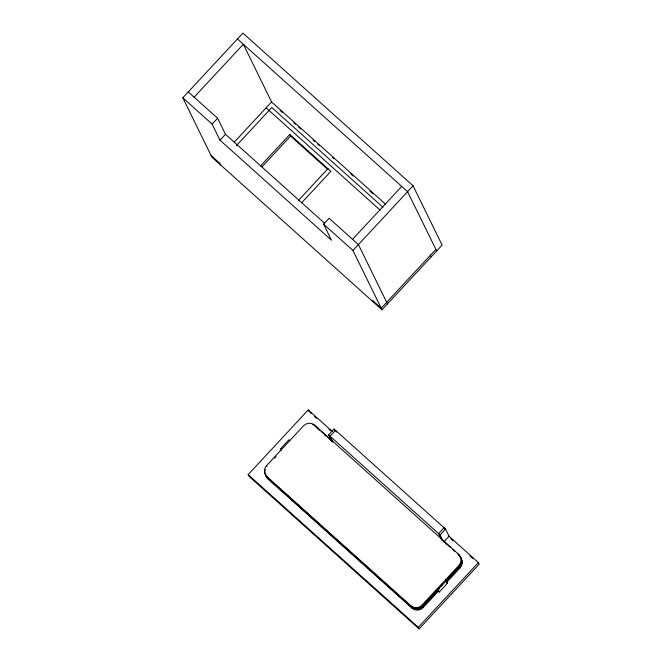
<?xml version="1.0" encoding="UTF-8"?>
<svg xmlns="http://www.w3.org/2000/svg" width="662" height="662" viewBox="0 0 662 662"><rect width="100%" height="100%" fill="white"/><g stroke="black" fill="none" stroke-linecap="round" stroke-linejoin="round"><path stroke-width="0.99" d="M182.811 97.811L242.921 33.1L413.063 185.782L442.117 245.081L382.007 309.791L211.865 157.117L182.811 97.811L212.146 124.133L219.999 140.162L331.472 240.198L323.619 224.17L329.088 218.286L358.423 244.609L387.469 303.908M194.148 97.198L243.326 44.246L271.594 101.948L385.4 204.07M212.146 124.133L217.616 118.25L188.281 91.927M219.999 140.162L225.469 134.278L217.616 118.25M234.207 142.198L271.594 101.948M236.417 145.607L271.792 107.517L382.942 207.264M260.547 165.955L289.799 134.46L330.868 171.317L301.566 202.862M262.028 166.807L290.585 136.066L289.799 134.46M298.636 200.23L327.93 168.686M352.556 239.346L401.735 186.394M382.007 309.791L352.954 250.493L413.063 185.782M435.869 249.359L381.221 308.194L372.425 300.291L373.211 301.897M448.348 535.616L478.403 562.584L479.189 564.189L419.079 628.9L248.937 476.218L248.151 474.621L308.26 409.902L332.357 431.533M281.532 450.193L280.746 448.588L288.946 439.767L289.824 440.553M438.567 590.992L423.25 607.476A8.06 7.853 -26.1 0 1 411.921 608.097L268.184 479.114L267.001 476.706A8.06 7.853 -26.1 0 1 266.604 465.56L303.486 425.848A8.06 7.853 -26.1 0 1 314.814 425.227L458.559 554.218L459.345 555.823M274.647 458.121L276.046 456.623M331.687 441.215L328.592 434.901L334.062 429.017L445.534 529.046L449.068 536.261L443.598 542.145M442.721 540.341L440.064 534.929L445.534 529.046M267.001 476.706L410.746 605.697A8.06 7.853 -26.1 0 0 422.075 605.076L458.956 565.365A8.06 7.853 -26.1 0 0 458.559 554.218M439.171 587.897L422.472 605.879A8.06 7.853 -26.1 0 1 411.135 606.491L267.398 477.509A8.06 7.853 -26.1 0 1 265.139 469.648M440.561 586.4L442.646 584.149M445.435 581.153L459.354 566.167A8.06 7.853 -26.1 0 0 458.948 555.021L457.417 553.647M446.18 580.864L447.355 583.263L439.163 592.093L437.979 589.685L446.18 580.864L445.303 580.069L446.08 581.675M438.865 589.445L422.861 606.682A8.06 7.853 -26.1 0 1 411.532 607.294L267.787 478.312A8.06 7.853 -26.1 0 1 265.313 473.678M446.519 581.203L459.742 566.97A8.06 7.853 -26.1 0 0 459.85 556.32M446.221 582.759L460.14 567.773A8.06 7.853 -26.1 0 0 459.734 556.618M419.079 628.9L418.293 627.295L478.403 562.584M237.459 38.984L407.602 191.666L436.647 250.964M280.067 110.446L282.376 112.523M293.911 122.867L295.442 124.249M298.521 127.013L300.829 129.082M313.134 140.121L314.673 141.502M317.743 144.266L319.283 145.64M332.357 157.374L333.896 158.756M350.81 173.932L353.119 176.001M370.033 191.186L373.111 193.949M266.124 107.832L380.211 210.202M290.585 136.066L327.847 169.505M225.469 134.278L324.637 223.276M323.619 224.17L352.954 250.493M211.079 155.512L219.883 163.406L220.669 165.012M309.808 412.194L311.347 413.568M314.409 416.324L316.709 418.384M328.973 429.39L330.503 430.763M450.83 538.744L453.131 540.804M469.987 555.931L473.057 558.687M328.592 434.901L440.064 534.929M312.671 424.507A8.06 7.853 -26.1 0 1 315.211 426.03L319.614 429.977M321.078 431.293L326.209 435.902M327.673 437.218L332.812 441.827L330.065 436.217L335.526 430.333L336.412 432.137M441.347 539.224L450.532 547.466M452.825 549.526L455.125 551.587M317.073 428.149L319.266 430.126M324.405 434.727L325.87 436.043M331 440.652L332.473 441.968M445.567 543.461L447.098 544.834M446.478 582.477L447.355 583.263M280.746 448.588L281.631 449.382M437.979 589.685L437.102 588.899L439.163 592.093M248.151 474.621L418.293 627.295M430.399 255.242L431.185 256.848M444.947 529.534L444.061 527.73L438.6 533.613L441.744 540.027M458.956 565.365L460.14 567.773M422.075 605.076L423.25 607.476M334.062 429.017L334.947 430.821M329.486 438.393L330.272 439.998M410.746 605.697L411.921 608.097M308.26 409.902L309.046 411.507M314.814 425.227L315.211 426.03M266.604 465.56L266.993 466.362M268.184 479.114A8.06 7.853 -26.1 0 1 265.636 473.661"/></g></svg>
